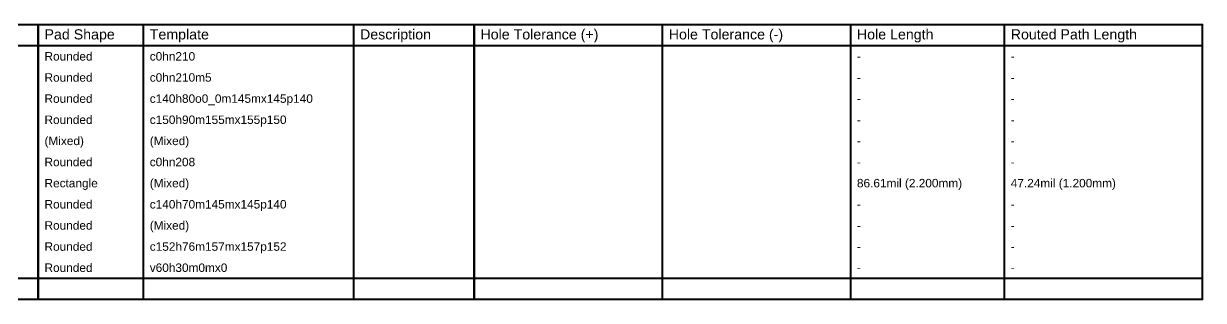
# Model space of a CAD drawing. Header units: inches. Extents: x -38 to 391, y -38 to 85.
# Drawn here: x 178.9 to 391.2, y 35.4 to 85.3 of the extents above; entities that cross this region are included whole.
import ezdxf

# ---------------------------------------------------------------- set-up
doc = ezdxf.new("R2010")
doc.units = ezdxf.units.IN
doc.layers.add('Drill Drawing', color=1, linetype='Continuous')
doc.styles.add('Arial', font='', dxfattribs={"height": 0.2})
doc.styles.get('Arial').set_extended_font_data('Arial')

msp = doc.modelspace()

# ---------------------------------------------------------------- linework, layer by layer
at = {"layer": 'Drill Drawing'}
for points in [[(41.31, 85.09, 0.381, 0.381, 0), (391.02, 85.09, 0.381, 0.381, 0)], [(181.51, 35.56, 0.381, 0.381, 0), (181.51, 85.09, 0.381, 0.381, 0)], [(200.45, 35.56, 0.381, 0.381, 0), (200.45, 85.09, 0.381, 0.381, 0)], [(238.29, 35.56, 0.381, 0.381, 0), (238.29, 85.09, 0.381, 0.381, 0)], [(259.97, 35.56, 0.381, 0.381, 0), (259.97, 85.09, 0.381, 0.381, 0)], [(293.85, 35.56, 0.381, 0.381, 0), (293.85, 85.09, 0.381, 0.381, 0)], [(327.72, 35.56, 0.381, 0.381, 0), (327.72, 85.09, 0.381, 0.381, 0)], [(355.4, 35.56, 0.381, 0.381, 0), (355.4, 85.09, 0.381, 0.381, 0)], [(391.02, 35.56, 0.381, 0.381, 0), (391.02, 85.09, 0.381, 0.381, 0)], [(41.31, 81.28, 0.381, 0.381, 0), (391.02, 81.28, 0.381, 0.381, 0)], [(41.31, 39.37, 0.381, 0.381, 0), (391.02, 39.37, 0.381, 0.381, 0)], [(41.31, 35.56, 0.381, 0.381, 0), (391.02, 35.56, 0.381, 0.381, 0)]]:
    msp.add_lwpolyline(points, format="xyseb", dxfattribs=at)
for points in [[(181.41, 85.09, 0.191, 0.191, 1), (181.6, 85.09, 0.191, 0.191, 1)], [(200.36, 85.09, 0.191, 0.191, 1), (200.55, 85.09, 0.191, 0.191, 1)], [(238.19, 85.09, 0.191, 0.191, 1), (238.38, 85.09, 0.191, 0.191, 1)], [(259.88, 85.09, 0.191, 0.191, 1), (260.07, 85.09, 0.191, 0.191, 1)], [(293.75, 85.09, 0.191, 0.191, 1), (293.94, 85.09, 0.191, 0.191, 1)], [(327.62, 85.09, 0.191, 0.191, 1), (327.81, 85.09, 0.191, 0.191, 1)], [(355.3, 85.09, 0.191, 0.191, 1), (355.49, 85.09, 0.191, 0.191, 1)], [(390.93, 85.09, 0.191, 0.191, 1), (391.12, 85.09, 0.191, 0.191, 1)], [(390.93, 85.09, 0.191, 0.191, 1), (391.12, 85.09, 0.191, 0.191, 1)], [(390.93, 81.28, 0.191, 0.191, 1), (391.12, 81.28, 0.191, 0.191, 1)], [(390.93, 39.37, 0.191, 0.191, 1), (391.12, 39.37, 0.191, 0.191, 1)], [(181.41, 35.56, 0.191, 0.191, 1), (181.6, 35.56, 0.191, 0.191, 1)], [(200.36, 35.56, 0.191, 0.191, 1), (200.55, 35.56, 0.191, 0.191, 1)], [(238.19, 35.56, 0.191, 0.191, 1), (238.38, 35.56, 0.191, 0.191, 1)], [(259.88, 35.56, 0.191, 0.191, 1), (260.07, 35.56, 0.191, 0.191, 1)], [(293.75, 35.56, 0.191, 0.191, 1), (293.94, 35.56, 0.191, 0.191, 1)], [(327.62, 35.56, 0.191, 0.191, 1), (327.81, 35.56, 0.191, 0.191, 1)], [(355.3, 35.56, 0.191, 0.191, 1), (355.49, 35.56, 0.191, 0.191, 1)], [(390.93, 35.56, 0.191, 0.191, 1), (391.12, 35.56, 0.191, 0.191, 1)], [(390.93, 35.56, 0.191, 0.191, 1), (391.12, 35.56, 0.191, 0.191, 1)]]:
    msp.add_lwpolyline(points, format="xyseb", close=True, dxfattribs=at)

# ---------------------------------------------------------------- texts
at = {"layer": 'Drill Drawing', "style": 'Arial'}
for s, height, p in [('Pad Shape', 1.829, (182.65, 82.42)), ('Template', 1.829, (201.59, 82.42)), ('Description', 1.8288, (239.43, 82.42)), ('Hole Tolerance (+)', 1.8288, (261.11, 82.42)), ('Hole Tolerance (-)', 1.8288, (294.99, 82.42)), ('Hole Length', 1.8288, (328.86, 82.42)), ('Routed Path Length', 1.8288, (356.54, 82.42)), ('Rounded', 1.524, (182.65, 78.61)), ('c0hn210', 1.524, (201.59, 78.61)), ('-', 1.52, (328.86, 78.61)), ('-', 1.52, (356.54, 78.61)), ('Rounded', 1.524, (182.65, 74.8)), ('c0hn210m5', 1.524, (201.59, 74.8)), ('-', 1.52, (328.86, 74.8)), ('-', 1.52, (356.54, 74.8)), ('Rounded', 1.524, (182.65, 70.99)), ('c140h80o0_0m145mx145p140', 1.524, (201.59, 70.99)), ('-', 1.52, (328.86, 70.99)), ('-', 1.52, (356.54, 70.99)), ('Rounded', 1.524, (182.65, 67.18)), ('c150h90m155mx155p150', 1.524, (201.59, 67.18)), ('-', 1.52, (328.86, 67.18)), ('-', 1.52, (356.54, 67.18)), ('(Mixed)', 1.524, (182.65, 63.37)), ('(Mixed)', 1.524, (201.59, 63.37)), ('-', 1.52, (328.86, 63.37)), ('-', 1.52, (356.54, 63.37)), ('Rounded', 1.524, (182.65, 59.56)), ('c0hn208', 1.524, (201.59, 59.56)), ('-', 1.52, (328.86, 59.56)), ('-', 1.52, (356.54, 59.56)), ('Rectangle', 1.524, (182.65, 55.75)), ('(Mixed)', 1.524, (201.59, 55.75)), ('86.61mil (2.200mm)', 1.524, (328.86, 55.75)), ('47.24mil (1.200mm)', 1.524, (356.54, 55.75)), ('Rounded', 1.524, (182.65, 51.94)), ('c140h70m145mx145p140', 1.524, (201.59, 51.94)), ('-', 1.52, (328.86, 51.94)), ('-', 1.52, (356.54, 51.94)), ('Rounded', 1.524, (182.65, 48.13)), ('(Mixed)', 1.524, (201.59, 48.13)), ('-', 1.52, (328.86, 48.13)), ('-', 1.52, (356.54, 48.13)), ('Rounded', 1.524, (182.65, 44.32)), ('c152h76m157mx157p152', 1.524, (201.59, 44.32)), ('-', 1.52, (328.86, 44.32)), ('-', 1.52, (356.54, 44.32)), ('Rounded', 1.524, (182.65, 40.51)), ('v60h30m0mx0', 1.524, (201.59, 40.51)), ('-', 1.52, (328.86, 40.51)), ('-', 1.52, (356.54, 40.51))]:
    msp.add_text(s, height=height, dxfattribs=at).set_placement(p)

doc.saveas('drawing.dxf')
